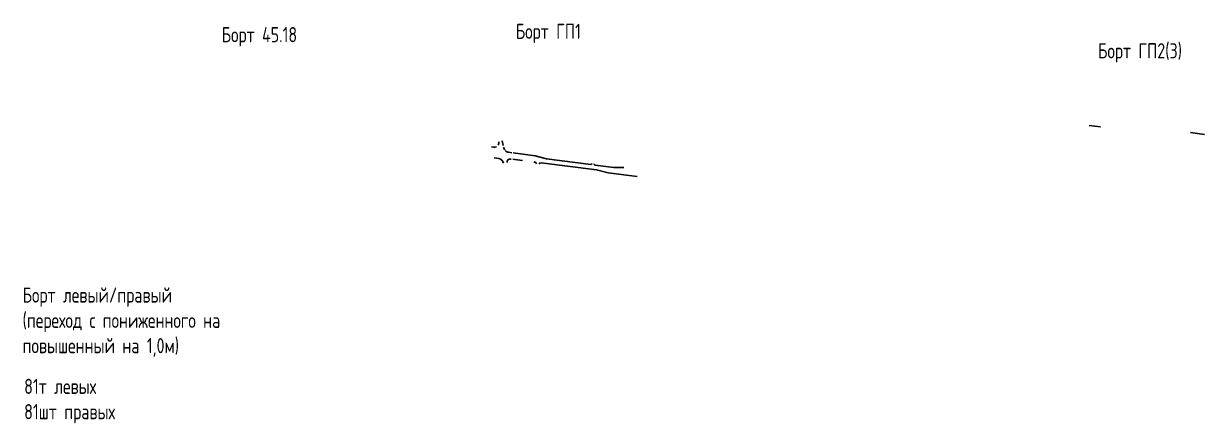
# Model space of a CAD drawing. Extents: x 8646 to 18206, y -17605 to -192.
# Drawn here: x 13915 to 17028, y -2085 to -1032 of the extents above; entities that cross this region are included whole.
import ezdxf

# ---------------------------------------------------------------- set-up
doc = ezdxf.new("R2010")
doc.units = 0
for name, color, linetype in [('ДВ_ГП_П_БОРТ_ГП1', 5, 'CONTINUOUS'), ('ДВ_ГП_П_БОРТ_ГП2-ГП3', 190, 'CONTINUOUS'), ('ОБЪЕМЫ', 7, 'CONTINUOUS')]:
    doc.layers.add(name, color=color, linetype=linetype)
doc.styles.add('GOST-2_304_TYPE-B_SHRINK', font='GOST Common.ttf', dxfattribs={"width": 0.8})

msp = doc.modelspace()

# ---------------------------------------------------------------- linework, layer by layer
at = {"layer": 'ДВ_ГП_П_БОРТ_ГП1'}
for points in [[(15149.048, -1356.645), (15154.338, -1357.335)], [(15177.144, -1340.825), (15179.705, -1352.539)], [(15180.676, -1356.98), (15181.155, -1359.169)], [(15155.342, -1385.662), (15167.655, -1387.486)], [(15193.877, -1370.84), (15201.887, -1371.88)], [(15198.282, -1388.742), (15200.435, -1388.911)], [(15204.423, -1389.224), (15210.06, -1389.667)], [(15205.881, -1372.399), (15263.403, -1379.869), (15293.417, -1388.012), (15410.307, -1402.999)], [(15210.06, -1389.667), (15230.263, -1392.315)], [(15260.008, -1396.214), (15262.086, -1396.486)], [(15279.402, -1398.756), (15425.606, -1417.263), (15455.919, -1424.77), (15532.618, -1434.725)], [(15421.567, -1404.465), (15471.318, -1410.79), (15497.372, -1411.169)]]:
    msp.add_lwpolyline(points, dxfattribs=at)
for points in [[(15166.171, -1351.621, 0.1915064), (15167.611, -1342.872)], [(15279.402, -1398.756, 0.27207735), (15273.815, -1401.153, 0.27207735)]]:
    msp.add_lwpolyline(points, format="xyb", dxfattribs=at)
for centre, radius, start, end in [((15155.888, -1345.435), 12, 262.576465, 298.362215), ((15195.809, -1355.964), 15, 192.334221, 214.339691), ((15195.809, -1355.964), 15, 221.980544, 262.600039), ((15165.457, -1402.324), 15, 12.500659, 81.574833), ((15197.655, -1396.717), 8, 85.505407, 185.345881), ((15261.306, -1402.435), 6, 10.257543, 82.533223), ((15410.688, -1400.024), 3, 262.693738, 353.251802), ((15421.946, -1401.489), 3, 171.679386, 262.755303)]:
    msp.add_arc(centre, radius, start, end, dxfattribs=at)
at = {"layer": 'ДВ_ГП_П_БОРТ_ГП2-ГП3', "flags": 128}
for points in [[(16724.296, -1299.806), (16754.041, -1303.704)], [(16991.405, -1318.66), (17027.577, -1323.528)]]:
    msp.add_lwpolyline(points, dxfattribs=at)

# ---------------------------------------------------------------- texts
at = {"layer": 'ОБЪЕМЫ', "char_height": 40, "attachment_point": 1, "style": 'GOST-2_304_TYPE-B_SHRINK'}
for s, width, insert in [('Борт 45.18', 796.73823, (14437.269, -1040.905)), ('Борт левый/правый\\P(переход с пониженного на повышенный на 1,0м)', 531.83466, (13912.59, -1726.936))]:
    msp.add_mtext_dynamic_manual_height_columns(s, width=width, gutter_width=12.5, heights=[0], dxfattribs=dict(at, insert=insert))
at = {"layer": 'ОБЪЕМЫ', "color": 1, "char_height": 40, "attachment_point": 1, "style": 'GOST-2_304_TYPE-B_SHRINK'}
for s, width, insert in [('Борт ГП1', 796.73823, (15212.546, -1032.035)), ('Борт ГП2(3)', 796.73823, (16747.129, -1083.422)), ('81т левых \\P81шт правых', 327.37964, (13916.878, -1967.547))]:
    msp.add_mtext_dynamic_manual_height_columns(s, width=width, gutter_width=12.5, heights=[0], dxfattribs=dict(at, insert=insert))

doc.saveas('drawing.dxf')
